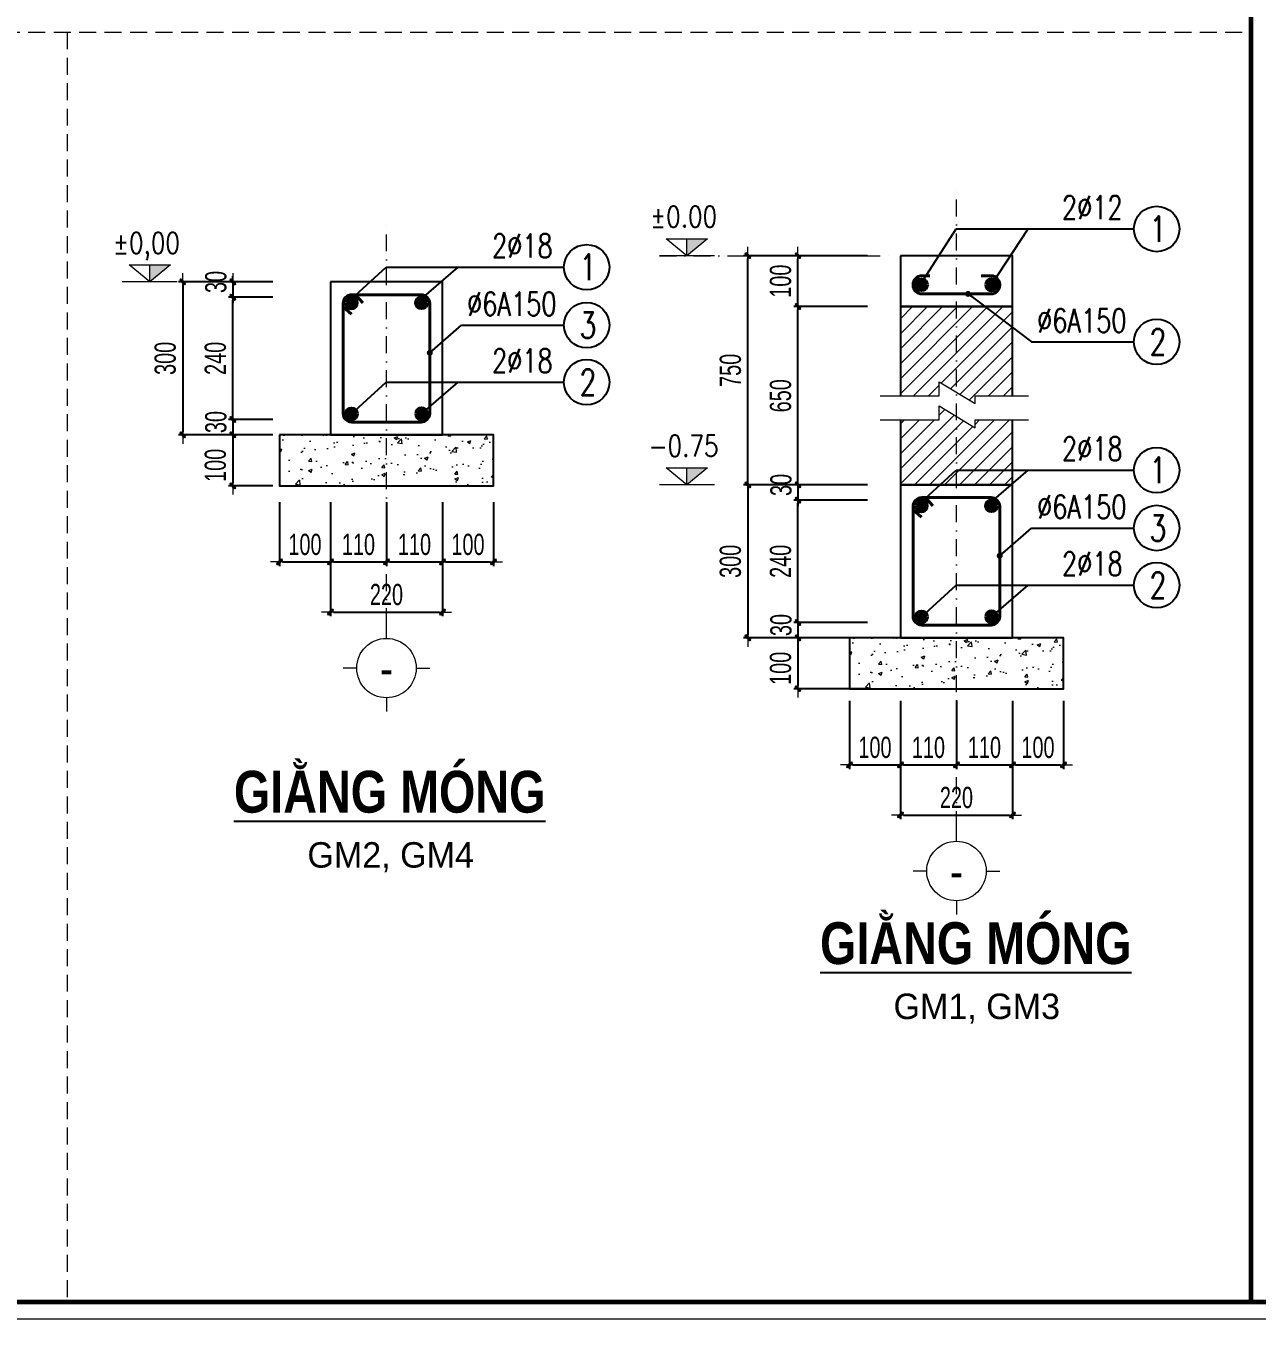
# Model space of a CAD drawing. Header units: millimetres. Extents: x -295047 to 29144, y -724756 to -246879.
# Drawn here: x -132418 to -125167, y -359455 to -351839 of the extents above; entities that cross this region are included whole.
import ezdxf
from ezdxf.enums import TextEntityAlignment as Align

# ---------------------------------------------------------------- set-up
doc = ezdxf.new("R2010")
doc.units = ezdxf.units.MM
doc.header["$MEASUREMENT"] = 0
doc.header["$PDMODE"] = 32
doc.linetypes.add('DASHDOT', pattern=[1, 0.5, -0.25, 0, -0.25])
doc.linetypes.add('HIDDEN', pattern=[0.375, 0.25, -0.125])
doc.layers.get('Defpoints').update_dxf_attribs({"color": 1})
for name, color, linetype, lineweight in [('Khungten_LCDI', 7, 'Continuous', 5), ('LC Dim', 8, 'Continuous', 18), ('LC Hatch', 252, 'Continuous', 9), ('LC ISO', 153, 'Continuous', 13), ('LC MANH DUT', 35, 'HIDDEN', 5), ('LC Net dam2', 6, 'Continuous', 40), ('LC Net dam3', 1, 'Continuous', 60), ('LC Net manh', 219, 'Continuous', 5), ('LC Net thay', 7, 'Continuous', 25), ('LC Net truc', 79, 'DASHDOT', 13), ('LC Text1', 3, 'Continuous', 20), ('LC Text2', 7, 'Continuous', 25)]:
    doc.layers.add(name, color=color, linetype=linetype, lineweight=lineweight)
doc.styles.add('HOATBIF', font='hoatbif.shx', dxfattribs={"width": 0.7})
doc.styles.add('Khungten', font='VHAVAN_1.TTF', dxfattribs={"width": 0.9, "height": 5000})
doc.styles.add('LC 1', font='VHAVANB_1.TTF')
doc.styles.add('LC 3', font='vnsimli.shx', dxfattribs={"width": 0.75})
doc.styles.add('LC3', font='VHARIALB_1.TTF', dxfattribs={"width": 0.8})
doc.styles.add('T1', font='Vnsimli.shx', dxfattribs={"width": 0.8})
doc.styles.add('Title', font='VHBLACK_1.TTF', dxfattribs={"width": 0.8})
doc.dimstyles.new('1-100(1-50)', dxfattribs={"dimscale": 50, "dimtxt": 2.5, "dimasz": 0.35, "dimexe": 0.5, "dimexo": 0, "dimgap": 0.8, "dimtad": 1, "dimdec": 0, "dimzin": 0, "dimdsep": 46, "dimtxsty": 'HOATBIF', "dimblk1": 'DOT', "dimblk2": 'DOT', "dimsah": 1, "dimcen": -1, "dimdle": 1, "dimclrd": 256, "dimclre": 256, "dimclrt": 4, "dimadec": 3, "dimazin": 2, "dimtfac": 0.333333, "dimtdec": 0, "dimtix": 1, "dimtmove": 2, "dimatfit": 3, "dimldrblk": 'DOT', "dimfxl": 1, "dimtvp": 0.833333, "dimtolj": 1, "dimtzin": 0, "dimarcsym": 0})

# ---------------------------------------------------------------- blocks, each defined once
blk = doc.blocks.new('lcdi KC')
at = {"layer": 'Defpoints', "lineweight": 0}
blk.add_lwpolyline([(-1200, -14850), (-1200, 14850), (40800, 14850), (40800, -14850)], close=True, dxfattribs=at)
at = {"layer": 'Khungten_LCDI', "color": 5, "lineweight": 60}
blk.add_line((36600, 14650), (36600, -14650), dxfattribs=at)
blk.add_lwpolyline([(0, -14650), (0, 14650), (40600, 14650), (40600, -14650)], close=True, dxfattribs=at)
at = {"color": 7, "style": 'Khungten', "width": 0.8}
for tag, p in [('REVISION', (39499, -10746)), ('NGAYHT', (39546, -11609))]:
    blk.add_attdef(tag, text='', height=200, dxfattribs=at).set_placement(p, align=Align.CENTER)
at = {"layer": 'LC Text1', "style": 'Title', "width": 1.485915}
for tag, p, p2 in [('TENBANVE1', (36913, -8886), (40339, -8886)), ('TENBANVE2', (36913, -9562), (40339, -9562))]:
    blk.add_attdef(tag, text='', height=250, dxfattribs=at).set_placement(p, p2, align=Align.FIT)
at = {"layer": 'LC Text1', "style": 'Title', "width": 0.7}
blk.add_attdef('SOBANVE', text='', height=250, dxfattribs=at).set_placement((39562, -13896), align=Align.CENTER)
blk = doc.blocks.new('theptron1')
at = {"layer": 'LC Net dam3'}
for p, q in [((-0.5, 0), (0.5, 0)), ((-0.35, 0.35), (0.35, -0.35)), ((0.35, 0.35), (-0.35, -0.35)), ((0, 0.5), (0, -0.5))]:
    blk.add_line(p, q, dxfattribs=at)
blk.add_circle((0, 0), 0.5, dxfattribs=at)
blk = doc.blocks.new('DOT')
at = {"layer": 'LC Dim'}
blk.add_line((-3, 0), (3, 0), dxfattribs=at)
at = {"layer": 'LC Dim', "color": 4}
blk.add_line((-1, -1), (1, 1), dxfattribs=at)
blk.add_lwpolyline([(0.5, 1), (-1, -0.5), (-0.5, -1), (1, 0.5)], close=True, dxfattribs=at)
blk = doc.blocks.new('*D227')
at = {"layer": 'Defpoints', "color": 0, "ltscale": 2, "transparency": 16777216}
for p in [(-130624.5, -354643.5), (-130294.5, -354643.5), (-130294.5, -354996)]:
    blk.add_point(p, dxfattribs=at)
at = {"layer": 'LC Dim', "lineweight": -2, "ltscale": 2, "transparency": 16777216}
for p, q in [((-130624.5, -354643.5), (-130624.5, -355021)), ((-130294.5, -354643.5), (-130294.5, -355021)), ((-130607, -354996), (-130312, -354996))]:
    blk.add_line(p, q, dxfattribs=at)
at = {"layer": 'LC Dim', "lineweight": -2, "ltscale": 2, "transparency": 16777216, "xscale": 17.5, "yscale": 17.5, "zscale": 17.5, "rotation": 180}
blk.add_blockref('DOT', (-130624.5, -354996), dxfattribs=at)
at = {"layer": 'LC Dim', "lineweight": -2, "ltscale": 2, "transparency": 16777216, "xscale": 17.5, "yscale": 17.5, "zscale": 17.5}
blk.add_blockref('DOT', (-130294.5, -354996), dxfattribs=at)
at = {"layer": 'LC Dim', "color": 4, "ltscale": 2, "transparency": 16777216, "insert": (-130459.5, -354893.5), "char_height": 125, "attachment_point": 5, "style": 'HOATBIF'}
blk.add_mtext('\\A1;110', dxfattribs=at)
blk = doc.blocks.new('*D228')
at = {"layer": 'Defpoints', "color": 0, "ltscale": 2, "transparency": 16777216}
for p in [(-130294.5, -354643.5), (-129964.5, -354643.5), (-129964.5, -354996)]:
    blk.add_point(p, dxfattribs=at)
at = {"layer": 'LC Dim', "lineweight": -2, "ltscale": 2, "transparency": 16777216}
for p, q in [((-130294.5, -354643.5), (-130294.5, -355021)), ((-129964.5, -354643.5), (-129964.5, -355021)), ((-130277, -354996), (-129982, -354996))]:
    blk.add_line(p, q, dxfattribs=at)
at = {"layer": 'LC Dim', "lineweight": -2, "ltscale": 2, "transparency": 16777216, "xscale": 17.5, "yscale": 17.5, "zscale": 17.5, "rotation": 180}
blk.add_blockref('DOT', (-130294.5, -354996), dxfattribs=at)
at = {"layer": 'LC Dim', "lineweight": -2, "ltscale": 2, "transparency": 16777216, "xscale": 17.5, "yscale": 17.5, "zscale": 17.5}
blk.add_blockref('DOT', (-129964.5, -354996), dxfattribs=at)
at = {"layer": 'LC Dim', "color": 4, "ltscale": 2, "transparency": 16777216, "insert": (-130129.5, -354893.5), "char_height": 125, "attachment_point": 5, "style": 'HOATBIF'}
blk.add_mtext('\\A1;110', dxfattribs=at)
blk = doc.blocks.new('*D229')
at = {"layer": 'Defpoints', "color": 0, "ltscale": 2, "transparency": 16777216}
for p in [(-130624.5, -354643.5), (-129964.5, -354643.5), (-129964.5, -355291.2)]:
    blk.add_point(p, dxfattribs=at)
at = {"layer": 'LC Dim', "lineweight": -2, "ltscale": 2, "transparency": 16777216}
for p, q in [((-130624.5, -354643.5), (-130624.5, -355316.2)), ((-129964.5, -354643.5), (-129964.5, -355316.2)), ((-130607, -355291.2), (-129982, -355291.2))]:
    blk.add_line(p, q, dxfattribs=at)
at = {"layer": 'LC Dim', "lineweight": -2, "ltscale": 2, "transparency": 16777216, "xscale": 17.5, "yscale": 17.5, "zscale": 17.5, "rotation": 180}
blk.add_blockref('DOT', (-130624.5, -355291.2), dxfattribs=at)
at = {"layer": 'LC Dim', "lineweight": -2, "ltscale": 2, "transparency": 16777216, "xscale": 17.5, "yscale": 17.5, "zscale": 17.5}
blk.add_blockref('DOT', (-129964.5, -355291.2), dxfattribs=at)
at = {"layer": 'LC Dim', "color": 4, "ltscale": 2, "transparency": 16777216, "insert": (-130294.5, -355188.7), "char_height": 125, "attachment_point": 5, "style": 'HOATBIF'}
blk.add_mtext('\\A1;220', dxfattribs=at)
blk = doc.blocks.new('*D230')
at = {"layer": 'Defpoints', "color": 0, "ltscale": 2, "transparency": 16777216}
for p in [(-130964.5, -353347.2), (-131199.5, -353437.2), (-130964.5, -353437.2)]:
    blk.add_point(p, dxfattribs=at)
at = {"layer": 'LC Dim', "lineweight": -2, "ltscale": 2, "transparency": 16777216}
for p, q in [((-131199.5, -353329.7), (-131199.5, -353312.2)), ((-130964.5, -353347.2), (-131224.5, -353347.2)), ((-131199.5, -353347.2), (-131199.5, -353437.2)), ((-130964.5, -353437.2), (-131224.5, -353437.2)), ((-131199.5, -353454.7), (-131199.5, -353472.2))]:
    blk.add_line(p, q, dxfattribs=at)
at = {"layer": 'LC Dim', "lineweight": -2, "ltscale": 2, "transparency": 16777216, "xscale": 17.5, "yscale": 17.5, "zscale": 17.5}
for p, rotation in [((-131199.5, -353347.2), 270), ((-131199.5, -353437.2), 90)]:
    blk.add_blockref('DOT', p, dxfattribs=dict(at, rotation=rotation))
at = {"layer": 'LC Dim', "color": 4, "ltscale": 2, "transparency": 16777216, "insert": (-131299, -353347.2), "char_height": 125, "attachment_point": 5, "rotation": 90, "style": 'HOATBIF'}
blk.add_mtext('\\A1;30', dxfattribs=at)
blk = doc.blocks.new('*D231')
at = {"layer": 'Defpoints', "color": 0, "ltscale": 2, "transparency": 16777216}
for p in [(-130964.5, -354247.2), (-131199.5, -354547.2), (-130964.5, -354547.2)]:
    blk.add_point(p, dxfattribs=at)
at = {"layer": 'LC Dim', "lineweight": -2, "ltscale": 2, "transparency": 16777216}
for p, q in [((-130964.5, -354247.2), (-131224.5, -354247.2)), ((-131199.5, -354264.7), (-131199.5, -354529.7)), ((-130964.5, -354547.2), (-131224.5, -354547.2))]:
    blk.add_line(p, q, dxfattribs=at)
at = {"layer": 'LC Dim', "lineweight": -2, "ltscale": 2, "transparency": 16777216, "xscale": 17.5, "yscale": 17.5, "zscale": 17.5}
for p, rotation in [((-131199.5, -354247.2), 90), ((-131199.5, -354547.2), 270)]:
    blk.add_blockref('DOT', p, dxfattribs=dict(at, rotation=rotation))
at = {"layer": 'LC Dim', "color": 4, "ltscale": 2, "transparency": 16777216, "insert": (-131302, -354427.2), "char_height": 125, "attachment_point": 5, "rotation": 90, "style": 'HOATBIF'}
blk.add_mtext('\\A1;100', dxfattribs=at)
blk = doc.blocks.new('*D232')
at = {"layer": 'Defpoints', "color": 0, "ltscale": 2, "transparency": 16777216}
for p in [(-130964.5, -353347.2), (-131494.7, -354247.2), (-130964.5, -354247.2)]:
    blk.add_point(p, dxfattribs=at)
at = {"layer": 'LC Dim', "lineweight": -2, "ltscale": 2, "transparency": 16777216}
for p, q in [((-130964.5, -353347.2), (-131519.7, -353347.2)), ((-131494.7, -353364.7), (-131494.7, -354229.7)), ((-130964.5, -354247.2), (-131519.7, -354247.2))]:
    blk.add_line(p, q, dxfattribs=at)
at = {"layer": 'LC Dim', "lineweight": -2, "ltscale": 2, "transparency": 16777216, "xscale": 17.5, "yscale": 17.5, "zscale": 17.5}
for p, rotation in [((-131494.7, -353347.2), 90), ((-131494.7, -354247.2), 270)]:
    blk.add_blockref('DOT', p, dxfattribs=dict(at, rotation=rotation))
at = {"layer": 'LC Dim', "color": 4, "ltscale": 2, "transparency": 16777216, "insert": (-131597.2, -353797.2), "char_height": 125, "attachment_point": 5, "rotation": 90, "style": 'HOATBIF'}
blk.add_mtext('\\A1;300', dxfattribs=at)
blk = doc.blocks.new('TIEUDE1')
at = {"layer": 'LC Text2', "color": 7, "style": 'LC 1'}
blk.add_attdef('TIªU§Ò', text='', height=5, dxfattribs=at).set_placement((0, 0), align=Align.BOTTOM_CENTER)
blk.add_attdef('TL', text='', height=3, dxfattribs=at).set_placement((0, -2), align=Align.TOP_CENTER)
blk = doc.blocks.new('*D233')
at = {"layer": 'Defpoints', "color": 0, "ltscale": 2, "transparency": 16777216}
for p in [(-131199.5, -353437.2), (-130964.5, -353437.2), (-130964.5, -354157.2)]:
    blk.add_point(p, dxfattribs=at)
at = {"layer": 'LC Dim', "lineweight": -2, "ltscale": 2, "transparency": 16777216}
for p, q in [((-130964.5, -353437.2), (-131224.5, -353437.2)), ((-131199.5, -354139.7), (-131199.5, -353454.7)), ((-130964.5, -354157.2), (-131224.5, -354157.2))]:
    blk.add_line(p, q, dxfattribs=at)
at = {"layer": 'LC Dim', "lineweight": -2, "ltscale": 2, "transparency": 16777216, "xscale": 17.5, "yscale": 17.5, "zscale": 17.5}
for p, rotation in [((-131199.5, -353437.2), 90), ((-131199.5, -354157.2), 270)]:
    blk.add_blockref('DOT', p, dxfattribs=dict(at, rotation=rotation))
at = {"layer": 'LC Dim', "color": 4, "ltscale": 2, "transparency": 16777216, "insert": (-131302, -353797.2), "char_height": 125, "attachment_point": 5, "rotation": 90, "style": 'HOATBIF'}
blk.add_mtext('\\A1;240', dxfattribs=at)
blk = doc.blocks.new('TTRUC')
at = {"layer": 'LC ISO'}
for p, q in [((0, 6.95), (0, 10.13)), ((-6.95, 0), (-10.13, 0)), ((6.95, 0), (10.13, 0)), ((0, -6.95), (0, -10.13))]:
    blk.add_line(p, q, dxfattribs=at)
at = {"layer": 'LC Net manh'}
blk.add_circle((0, 0), 6.95, dxfattribs=at)
blk = doc.blocks.new('*D234')
at = {"layer": 'Defpoints', "color": 0, "ltscale": 2, "transparency": 16777216}
for p in [(-129964.5, -354643.5), (-129664.5, -354643.5), (-129664.5, -354996)]:
    blk.add_point(p, dxfattribs=at)
at = {"layer": 'LC Dim', "lineweight": -2, "ltscale": 2, "transparency": 16777216}
for p, q in [((-129964.5, -354643.5), (-129964.5, -355021)), ((-129664.5, -354643.5), (-129664.5, -355021)), ((-129947, -354996), (-129682, -354996))]:
    blk.add_line(p, q, dxfattribs=at)
at = {"layer": 'LC Dim', "lineweight": -2, "ltscale": 2, "transparency": 16777216, "xscale": 17.5, "yscale": 17.5, "zscale": 17.5, "rotation": 180}
blk.add_blockref('DOT', (-129964.5, -354996), dxfattribs=at)
at = {"layer": 'LC Dim', "lineweight": -2, "ltscale": 2, "transparency": 16777216, "xscale": 17.5, "yscale": 17.5, "zscale": 17.5}
blk.add_blockref('DOT', (-129664.5, -354996), dxfattribs=at)
at = {"layer": 'LC Dim', "color": 4, "ltscale": 2, "transparency": 16777216, "insert": (-129814.5, -354893.5), "char_height": 125, "attachment_point": 5, "style": 'HOATBIF'}
blk.add_mtext('\\A1;100', dxfattribs=at)
blk = doc.blocks.new('*D235')
at = {"layer": 'Defpoints', "color": 0, "ltscale": 2, "transparency": 16777216}
for p in [(-130924.5, -354643.5), (-130624.5, -354643.5), (-130624.5, -354996)]:
    blk.add_point(p, dxfattribs=at)
at = {"layer": 'LC Dim', "lineweight": -2, "ltscale": 2, "transparency": 16777216}
for p, q in [((-130924.5, -354643.5), (-130924.5, -355021)), ((-130624.5, -354643.5), (-130624.5, -355021)), ((-130907, -354996), (-130642, -354996))]:
    blk.add_line(p, q, dxfattribs=at)
at = {"layer": 'LC Dim', "lineweight": -2, "ltscale": 2, "transparency": 16777216, "xscale": 17.5, "yscale": 17.5, "zscale": 17.5, "rotation": 180}
blk.add_blockref('DOT', (-130924.5, -354996), dxfattribs=at)
at = {"layer": 'LC Dim', "lineweight": -2, "ltscale": 2, "transparency": 16777216, "xscale": 17.5, "yscale": 17.5, "zscale": 17.5}
blk.add_blockref('DOT', (-130624.5, -354996), dxfattribs=at)
at = {"layer": 'LC Dim', "color": 4, "ltscale": 2, "transparency": 16777216, "insert": (-130774.5, -354893.5), "char_height": 125, "attachment_point": 5, "style": 'HOATBIF'}
blk.add_mtext('\\A1;100', dxfattribs=at)
blk = doc.blocks.new('Caodo1')
at = {"layer": 'LC Text1'}
blk.add_hatch(color=256, dxfattribs=at).paths.add_polyline_path([(0, 200), (0, 0), (243, 200)])
for p, q in [((0, 0), (0, 200)), ((324, 0), (-324, 0))]:
    blk.add_line(p, q, dxfattribs=at)
blk.add_lwpolyline([(-243, 200), (243, 200), (0, 0), (0, 0)], close=True, dxfattribs=at)
at = {"layer": 'LC Text1', "style": 'T1', "width": 0.8}
blk.add_attdef('%%P0,00', text='', height=250, dxfattribs=at).set_placement((-39, 460), align=Align.MIDDLE_CENTER)
blk = doc.blocks.new('*D33')
at = {"layer": 'Defpoints', "color": 0, "ltscale": 2, "transparency": 16777216}
for p in [(-127267.6, -355814.6), (-126937.6, -355814.6), (-126937.6, -356191.3)]:
    blk.add_point(p, dxfattribs=at)
at = {"layer": 'LC Dim', "lineweight": -2, "ltscale": 2, "transparency": 16777216}
for p, q in [((-127267.6, -355814.6), (-127267.6, -356216.3)), ((-126937.6, -355814.6), (-126937.6, -356216.3)), ((-127250.1, -356191.3), (-126955.1, -356191.3))]:
    blk.add_line(p, q, dxfattribs=at)
at = {"layer": 'LC Dim', "lineweight": -2, "ltscale": 2, "transparency": 16777216, "xscale": 17.5, "yscale": 17.5, "zscale": 17.5, "rotation": 180}
blk.add_blockref('DOT', (-127267.6, -356191.3), dxfattribs=at)
at = {"layer": 'LC Dim', "lineweight": -2, "ltscale": 2, "transparency": 16777216, "xscale": 17.5, "yscale": 17.5, "zscale": 17.5}
blk.add_blockref('DOT', (-126937.6, -356191.3), dxfattribs=at)
at = {"layer": 'LC Dim', "color": 4, "ltscale": 2, "transparency": 16777216, "insert": (-127102.6, -356088.8), "char_height": 125, "attachment_point": 5, "style": 'HOATBIF'}
blk.add_mtext('\\A1;110', dxfattribs=at)
blk = doc.blocks.new('*D34')
at = {"layer": 'Defpoints', "color": 0, "ltscale": 2, "transparency": 16777216}
for p in [(-126937.6, -355814.6), (-126607.6, -355814.6), (-126607.6, -356191.3)]:
    blk.add_point(p, dxfattribs=at)
at = {"layer": 'LC Dim', "lineweight": -2, "ltscale": 2, "transparency": 16777216}
for p, q in [((-126937.6, -355814.6), (-126937.6, -356216.3)), ((-126607.6, -355814.6), (-126607.6, -356216.3)), ((-126920.1, -356191.3), (-126625.1, -356191.3))]:
    blk.add_line(p, q, dxfattribs=at)
at = {"layer": 'LC Dim', "lineweight": -2, "ltscale": 2, "transparency": 16777216, "xscale": 17.5, "yscale": 17.5, "zscale": 17.5, "rotation": 180}
blk.add_blockref('DOT', (-126937.6, -356191.3), dxfattribs=at)
at = {"layer": 'LC Dim', "lineweight": -2, "ltscale": 2, "transparency": 16777216, "xscale": 17.5, "yscale": 17.5, "zscale": 17.5}
blk.add_blockref('DOT', (-126607.6, -356191.3), dxfattribs=at)
at = {"layer": 'LC Dim', "color": 4, "ltscale": 2, "transparency": 16777216, "insert": (-126772.6, -356088.8), "char_height": 125, "attachment_point": 5, "style": 'HOATBIF'}
blk.add_mtext('\\A1;110', dxfattribs=at)
blk = doc.blocks.new('*D35')
at = {"layer": 'Defpoints', "color": 0, "ltscale": 2, "transparency": 16777216}
for p in [(-127267.6, -355814.6), (-126607.6, -355814.6), (-126607.6, -356486.5)]:
    blk.add_point(p, dxfattribs=at)
at = {"layer": 'LC Dim', "lineweight": -2, "ltscale": 2, "transparency": 16777216}
for p, q in [((-127267.6, -355814.6), (-127267.6, -356511.5)), ((-126607.6, -355814.6), (-126607.6, -356511.5)), ((-127250.1, -356486.5), (-126625.1, -356486.5))]:
    blk.add_line(p, q, dxfattribs=at)
at = {"layer": 'LC Dim', "lineweight": -2, "ltscale": 2, "transparency": 16777216, "xscale": 17.5, "yscale": 17.5, "zscale": 17.5, "rotation": 180}
blk.add_blockref('DOT', (-127267.6, -356486.5), dxfattribs=at)
at = {"layer": 'LC Dim', "lineweight": -2, "ltscale": 2, "transparency": 16777216, "xscale": 17.5, "yscale": 17.5, "zscale": 17.5}
blk.add_blockref('DOT', (-126607.6, -356486.5), dxfattribs=at)
at = {"layer": 'LC Dim', "color": 4, "ltscale": 2, "transparency": 16777216, "insert": (-126937.6, -356384), "char_height": 125, "attachment_point": 5, "style": 'HOATBIF'}
blk.add_mtext('\\A1;220', dxfattribs=at)
blk = doc.blocks.new('*D36')
at = {"layer": 'Defpoints', "color": 0, "ltscale": 2, "transparency": 16777216}
for p in [(-127461.6, -354542.5), (-127870.9, -354632.5), (-127461.6, -354632.5)]:
    blk.add_point(p, dxfattribs=at)
at = {"layer": 'LC Dim', "lineweight": -2, "ltscale": 2, "transparency": 16777216}
for p, q in [((-127870.9, -354525), (-127870.9, -354507.5)), ((-127461.6, -354542.5), (-127895.9, -354542.5)), ((-127870.9, -354542.5), (-127870.9, -354632.5)), ((-127461.6, -354632.5), (-127895.9, -354632.5)), ((-127870.9, -354650), (-127870.9, -354667.5))]:
    blk.add_line(p, q, dxfattribs=at)
at = {"layer": 'LC Dim', "lineweight": -2, "ltscale": 2, "transparency": 16777216, "xscale": 17.5, "yscale": 17.5, "zscale": 17.5}
for p, rotation in [((-127870.9, -354542.5), 270), ((-127870.9, -354632.5), 90)]:
    blk.add_blockref('DOT', p, dxfattribs=dict(at, rotation=rotation))
at = {"layer": 'LC Dim', "color": 4, "ltscale": 2, "transparency": 16777216, "insert": (-127970.5, -354542.5), "char_height": 125, "attachment_point": 5, "rotation": 90, "style": 'HOATBIF'}
blk.add_mtext('\\A1;30', dxfattribs=at)
blk = doc.blocks.new('*D37')
at = {"layer": 'Defpoints', "color": 0, "ltscale": 2, "transparency": 16777216}
for p in [(-127461.6, -355442.5), (-127870.9, -355742.5), (-127461.6, -355742.5)]:
    blk.add_point(p, dxfattribs=at)
at = {"layer": 'LC Dim', "lineweight": -2, "ltscale": 2, "transparency": 16777216}
for p, q in [((-127461.6, -355442.5), (-127895.9, -355442.5)), ((-127870.9, -355460), (-127870.9, -355725)), ((-127461.6, -355742.5), (-127895.9, -355742.5))]:
    blk.add_line(p, q, dxfattribs=at)
at = {"layer": 'LC Dim', "lineweight": -2, "ltscale": 2, "transparency": 16777216, "xscale": 17.5, "yscale": 17.5, "zscale": 17.5}
for p, rotation in [((-127870.9, -355442.5), 90), ((-127870.9, -355742.5), 270)]:
    blk.add_blockref('DOT', p, dxfattribs=dict(at, rotation=rotation))
at = {"layer": 'LC Dim', "color": 4, "ltscale": 2, "transparency": 16777216, "insert": (-127973.4, -355622.5), "char_height": 125, "attachment_point": 5, "rotation": 90, "style": 'HOATBIF'}
blk.add_mtext('\\A1;100', dxfattribs=at)
blk = doc.blocks.new('*D38')
at = {"layer": 'Defpoints', "color": 0, "ltscale": 2, "transparency": 16777216}
for p in [(-127461.6, -354542.5), (-128166.1, -355442.5), (-127461.6, -355442.5)]:
    blk.add_point(p, dxfattribs=at)
at = {"layer": 'LC Dim', "lineweight": -2, "ltscale": 2, "transparency": 16777216}
for p, q in [((-127461.6, -354542.5), (-128191.1, -354542.5)), ((-128166.1, -354560), (-128166.1, -355425)), ((-127461.6, -355442.5), (-128191.1, -355442.5))]:
    blk.add_line(p, q, dxfattribs=at)
at = {"layer": 'LC Dim', "lineweight": -2, "ltscale": 2, "transparency": 16777216, "xscale": 17.5, "yscale": 17.5, "zscale": 17.5}
for p, rotation in [((-128166.1, -354542.5), 90), ((-128166.1, -355442.5), 270)]:
    blk.add_blockref('DOT', p, dxfattribs=dict(at, rotation=rotation))
at = {"layer": 'LC Dim', "color": 4, "ltscale": 2, "transparency": 16777216, "insert": (-128268.6, -354992.5), "char_height": 125, "attachment_point": 5, "rotation": 90, "style": 'HOATBIF'}
blk.add_mtext('\\A1;300', dxfattribs=at)
blk = doc.blocks.new('*D39')
at = {"layer": 'Defpoints', "color": 0, "ltscale": 2, "transparency": 16777216}
for p in [(-127870.9, -354632.5), (-127461.6, -354632.5), (-127461.6, -355352.5)]:
    blk.add_point(p, dxfattribs=at)
at = {"layer": 'LC Dim', "lineweight": -2, "ltscale": 2, "transparency": 16777216}
for p, q in [((-127461.6, -354632.5), (-127895.9, -354632.5)), ((-127870.9, -355335), (-127870.9, -354650)), ((-127461.6, -355352.5), (-127895.9, -355352.5))]:
    blk.add_line(p, q, dxfattribs=at)
at = {"layer": 'LC Dim', "lineweight": -2, "ltscale": 2, "transparency": 16777216, "xscale": 17.5, "yscale": 17.5, "zscale": 17.5}
for p, rotation in [((-127870.9, -354632.5), 90), ((-127870.9, -355352.5), 270)]:
    blk.add_blockref('DOT', p, dxfattribs=dict(at, rotation=rotation))
at = {"layer": 'LC Dim', "color": 4, "ltscale": 2, "transparency": 16777216, "insert": (-127973.4, -354992.5), "char_height": 125, "attachment_point": 5, "rotation": 90, "style": 'HOATBIF'}
blk.add_mtext('\\A1;240', dxfattribs=at)
blk = doc.blocks.new('*D40')
at = {"layer": 'Defpoints', "color": 0, "ltscale": 2, "transparency": 16777216}
for p in [(-126607.6, -355814.6), (-126307.6, -355814.6), (-126307.6, -356191.3)]:
    blk.add_point(p, dxfattribs=at)
at = {"layer": 'LC Dim', "lineweight": -2, "ltscale": 2, "transparency": 16777216}
for p, q in [((-126607.6, -355814.6), (-126607.6, -356216.3)), ((-126307.6, -355814.6), (-126307.6, -356216.3)), ((-126590.1, -356191.3), (-126325.1, -356191.3))]:
    blk.add_line(p, q, dxfattribs=at)
at = {"layer": 'LC Dim', "lineweight": -2, "ltscale": 2, "transparency": 16777216, "xscale": 17.5, "yscale": 17.5, "zscale": 17.5, "rotation": 180}
blk.add_blockref('DOT', (-126607.6, -356191.3), dxfattribs=at)
at = {"layer": 'LC Dim', "lineweight": -2, "ltscale": 2, "transparency": 16777216, "xscale": 17.5, "yscale": 17.5, "zscale": 17.5}
blk.add_blockref('DOT', (-126307.6, -356191.3), dxfattribs=at)
at = {"layer": 'LC Dim', "color": 4, "ltscale": 2, "transparency": 16777216, "insert": (-126457.6, -356088.8), "char_height": 125, "attachment_point": 5, "style": 'HOATBIF'}
blk.add_mtext('\\A1;100', dxfattribs=at)
blk = doc.blocks.new('*D41')
at = {"layer": 'Defpoints', "color": 0, "ltscale": 2, "transparency": 16777216}
for p in [(-127567.6, -355814.6), (-127267.6, -355814.6), (-127267.6, -356191.3)]:
    blk.add_point(p, dxfattribs=at)
at = {"layer": 'LC Dim', "lineweight": -2, "ltscale": 2, "transparency": 16777216}
for p, q in [((-127567.6, -355814.6), (-127567.6, -356216.3)), ((-127267.6, -355814.6), (-127267.6, -356216.3)), ((-127550.1, -356191.3), (-127285.1, -356191.3))]:
    blk.add_line(p, q, dxfattribs=at)
at = {"layer": 'LC Dim', "lineweight": -2, "ltscale": 2, "transparency": 16777216, "xscale": 17.5, "yscale": 17.5, "zscale": 17.5, "rotation": 180}
blk.add_blockref('DOT', (-127567.6, -356191.3), dxfattribs=at)
at = {"layer": 'LC Dim', "lineweight": -2, "ltscale": 2, "transparency": 16777216, "xscale": 17.5, "yscale": 17.5, "zscale": 17.5}
blk.add_blockref('DOT', (-127267.6, -356191.3), dxfattribs=at)
at = {"layer": 'LC Dim', "color": 4, "ltscale": 2, "transparency": 16777216, "insert": (-127417.6, -356088.8), "char_height": 125, "attachment_point": 5, "style": 'HOATBIF'}
blk.add_mtext('\\A1;100', dxfattribs=at)
blk = doc.blocks.new('*D42')
at = {"layer": 'Defpoints', "color": 0, "ltscale": 2, "transparency": 16777216}
for p in [(-127870.9, -353492.5), (-127461.6, -353492.5), (-127461.6, -354542.5)]:
    blk.add_point(p, dxfattribs=at)
at = {"layer": 'LC Dim', "lineweight": -2, "ltscale": 2, "transparency": 16777216}
for p, q in [((-127461.6, -353492.5), (-127895.9, -353492.5)), ((-127870.9, -354525), (-127870.9, -353510)), ((-127461.6, -354542.5), (-127895.9, -354542.5))]:
    blk.add_line(p, q, dxfattribs=at)
at = {"layer": 'LC Dim', "lineweight": -2, "ltscale": 2, "transparency": 16777216, "xscale": 17.5, "yscale": 17.5, "zscale": 17.5}
for p, rotation in [((-127870.9, -353492.5), 90), ((-127870.9, -354542.5), 270)]:
    blk.add_blockref('DOT', p, dxfattribs=dict(at, rotation=rotation))
at = {"layer": 'LC Dim', "color": 4, "ltscale": 2, "transparency": 16777216, "insert": (-127973.4, -354017.5), "char_height": 125, "attachment_point": 5, "rotation": 90, "style": 'HOATBIF'}
blk.add_mtext('\\A1;650', dxfattribs=at)
blk = doc.blocks.new('*D43')
at = {"layer": 'Defpoints', "color": 0, "ltscale": 2, "transparency": 16777216}
for p in [(-127870.9, -353192.5), (-127461.6, -353192.5), (-127461.6, -353492.5)]:
    blk.add_point(p, dxfattribs=at)
at = {"layer": 'LC Dim', "lineweight": -2, "ltscale": 2, "transparency": 16777216}
for p, q in [((-127461.6, -353192.5), (-127895.9, -353192.5)), ((-127870.9, -353475), (-127870.9, -353210)), ((-127461.6, -353492.5), (-127895.9, -353492.5))]:
    blk.add_line(p, q, dxfattribs=at)
at = {"layer": 'LC Dim', "lineweight": -2, "ltscale": 2, "transparency": 16777216, "xscale": 17.5, "yscale": 17.5, "zscale": 17.5}
for p, rotation in [((-127870.9, -353192.5), 90), ((-127870.9, -353492.5), 270)]:
    blk.add_blockref('DOT', p, dxfattribs=dict(at, rotation=rotation))
at = {"layer": 'LC Dim', "color": 4, "ltscale": 2, "transparency": 16777216, "insert": (-127973.4, -353342.5), "char_height": 125, "attachment_point": 5, "rotation": 90, "style": 'HOATBIF'}
blk.add_mtext('\\A1;100', dxfattribs=at)
blk = doc.blocks.new('*D44')
at = {"layer": 'Defpoints', "color": 0, "ltscale": 2, "transparency": 16777216}
for p in [(-128166.1, -353192.5), (-127461.6, -353192.5), (-127461.6, -354542.5)]:
    blk.add_point(p, dxfattribs=at)
at = {"layer": 'LC Dim', "lineweight": -2, "ltscale": 2, "transparency": 16777216}
for p, q in [((-127461.6, -353192.5), (-128191.1, -353192.5)), ((-128166.1, -354525), (-128166.1, -353210)), ((-127461.6, -354542.5), (-128191.1, -354542.5))]:
    blk.add_line(p, q, dxfattribs=at)
at = {"layer": 'LC Dim', "lineweight": -2, "ltscale": 2, "transparency": 16777216, "xscale": 17.5, "yscale": 17.5, "zscale": 17.5}
for p, rotation in [((-128166.1, -353192.5), 90), ((-128166.1, -354542.5), 270)]:
    blk.add_blockref('DOT', p, dxfattribs=dict(at, rotation=rotation))
at = {"layer": 'LC Dim', "color": 4, "ltscale": 2, "transparency": 16777216, "insert": (-128268.6, -353867.5), "char_height": 125, "attachment_point": 5, "rotation": 90, "style": 'HOATBIF'}
blk.add_mtext('\\A1;750', dxfattribs=at)
blk = doc.blocks.new('*D45')
at = {"layer": 'Defpoints', "color": 0, "ltscale": 2, "transparency": 16777216}
for p in [(-130964.5, -354157.2), (-131199.5, -354247.2), (-130964.5, -354247.2)]:
    blk.add_point(p, dxfattribs=at)
at = {"layer": 'LC Dim', "lineweight": -2, "ltscale": 2, "transparency": 16777216}
for p, q in [((-131199.5, -354139.7), (-131199.5, -354122.2)), ((-130964.5, -354157.2), (-131224.5, -354157.2)), ((-131199.5, -354157.2), (-131199.5, -354247.2)), ((-130964.5, -354247.2), (-131224.5, -354247.2)), ((-131199.5, -354264.7), (-131199.5, -354282.2))]:
    blk.add_line(p, q, dxfattribs=at)
at = {"layer": 'LC Dim', "lineweight": -2, "ltscale": 2, "transparency": 16777216, "xscale": 17.5, "yscale": 17.5, "zscale": 17.5}
for p, rotation in [((-131199.5, -354157.2), 270), ((-131199.5, -354247.2), 90)]:
    blk.add_blockref('DOT', p, dxfattribs=dict(at, rotation=rotation))
at = {"layer": 'LC Dim', "color": 4, "ltscale": 2, "transparency": 16777216, "insert": (-131299, -354172.2), "char_height": 125, "attachment_point": 5, "rotation": 90, "style": 'HOATBIF'}
blk.add_mtext('\\A1;30', dxfattribs=at)
blk = doc.blocks.new('*D53')
at = {"layer": 'Defpoints', "color": 0, "ltscale": 2, "transparency": 16777216}
for p in [(-127461.6, -355352.5), (-127870.9, -355442.5), (-127461.6, -355442.5)]:
    blk.add_point(p, dxfattribs=at)
at = {"layer": 'LC Dim', "lineweight": -2, "ltscale": 2, "transparency": 16777216}
for p, q in [((-127461.6, -355352.5), (-127895.9, -355352.5)), ((-127870.9, -355335), (-127870.9, -355317.5)), ((-127870.9, -355352.5), (-127870.9, -355442.5)), ((-127461.6, -355442.5), (-127895.9, -355442.5)), ((-127870.9, -355460), (-127870.9, -355477.5))]:
    blk.add_line(p, q, dxfattribs=at)
at = {"layer": 'LC Dim', "lineweight": -2, "ltscale": 2, "transparency": 16777216, "xscale": 17.5, "yscale": 17.5, "zscale": 17.5}
for p, rotation in [((-127870.9, -355352.5), 270), ((-127870.9, -355442.5), 90)]:
    blk.add_blockref('DOT', p, dxfattribs=dict(at, rotation=rotation))
at = {"layer": 'LC Dim', "color": 4, "ltscale": 2, "transparency": 16777216, "insert": (-127970.5, -355367.5), "char_height": 125, "attachment_point": 5, "rotation": 90, "style": 'HOATBIF'}
blk.add_mtext('\\A1;30', dxfattribs=at)

msp = doc.modelspace()

# ---------------------------------------------------------------- hatches: boundary and pattern name
at = {"layer": 'LC Hatch', "ltscale": 2}
h = msp.add_hatch(dxfattribs=at)
h.set_pattern_fill('ANSI31', color=256, scale=500)
h.set_pattern_definition([(45, (-603949.145, -707209.38), (-44.194174, 44.194174), [])])
h.paths.add_polyline_path([(-127039.1, -354160), (-127267.6, -354160), (-127267.6, -354542.5), (-126607.6, -354542.5), (-126607.6, -354160), (-126828.2, -354160), (-126828.2, -354206.3), (-127039.1, -354077.5)])
h.paths.add_polyline_path([(-127267.6, -354017.5), (-127039.1, -354017.5), (-127039.1, -353935), (-126828.2, -354063.8), (-126828.2, -354017.5), (-126607.6, -354017.5), (-126607.6, -353492.5), (-127267.6, -353492.5)])
h = msp.add_hatch(dxfattribs=at)
h.set_pattern_fill('AR-CONC', color=256, scale=30, style=0)
h.set_pattern_definition([(50, (-596715.02, -709047.11), (215.178055, -18.82564), [22.5, -247.5]), (355, (-596715.02, -709047.11), (-41.6254, 225.65764), [18, -198]), (100.4514, (-596697.1, -709048.68), (173.552815, 206.83186), [19.12206, -210.34263]), (46.1842, (-596715.02, -708987.11), (320.17231, -49.6557), [33.75, -371.25]), (96.6356, (-596688.34, -708991.25), (280.39881, 292.23536), [28.68309, -315.5139]), (351.1842, (-596715.02, -708987.1), (280.39858, 292.23558), [27, -297]), (21, (-596685.02, -709002.11), (179.072116, -120.785667), [22.5, -247.5]), (326, (-596685.02, -709002.11), (72.9946, 217.54501), [18, -198]), (71.4514, (-596670.1, -709012.18), (252.06679, 96.75915), [19.12206, -210.34263]), (37.5, (-596715.02, -709047.115), (3.647957, 99.868156), [0, -195.6, 0, -201, 0, -198.75]), (7.5, (-596715.02, -709047.11), (78.920861, 118.323514), [0, -114.6, 0, -191.1, 0, -75.75]), (327.5, (-596781.92, -709047.115), (160.146731, -6.766462), [0, -75, 0, -234, 0, -310.5]), (317.5, (-596811.92, -709047.11), (174.95585, 30.031495), [0, -97.5, 0, -155.4, 0, -220.5])])
h.paths.add_polyline_path([(-130924.5, -354247.2), (-130924.5, -354547.2), (-129664.5, -354547.2), (-129664.5, -354247.2)])
h = msp.add_hatch(dxfattribs=at)
h.set_pattern_fill('AR-CONC', color=256, scale=30, style=0)
h.set_pattern_definition([(50, (-593358.13, -710242.37), (215.178055, -18.82564), [22.5, -247.5]), (355, (-593358.13, -710242.37), (-41.6254, 225.65764), [18, -198]), (100.4514, (-593340.2, -710243.94), (173.552815, 206.83186), [19.12206, -210.34263]), (46.1842, (-593358.13, -710182.37), (320.17231, -49.6557), [33.75, -371.25]), (96.6356, (-593331.45, -710186.5), (280.39881, 292.23536), [28.68309, -315.5139]), (351.1842, (-593358.13, -710182.37), (280.39858, 292.23558), [27, -297]), (21, (-593328.13, -710197.37), (179.072116, -120.785667), [22.5, -247.5]), (326, (-593328.13, -710197.37), (72.9946, 217.54501), [18, -198]), (71.4514, (-593313.2, -710207.44), (252.06679, 96.75915), [19.12206, -210.34263]), (37.5, (-593358.13, -710242.37), (3.647957, 99.868156), [0, -195.6, 0, -201, 0, -198.75]), (7.5, (-593358.13, -710242.37), (78.920861, 118.323514), [0, -114.6, 0, -191.1, 0, -75.75]), (327.5, (-593425.03, -710242.37), (160.146731, -6.766462), [0, -75, 0, -234, 0, -310.5]), (317.5, (-593455.03, -710242.37), (174.95585, 30.031495), [0, -97.5, 0, -155.4, 0, -220.5])])
h.paths.add_polyline_path([(-127567.6, -355442.5), (-127567.6, -355742.5), (-126307.6, -355742.5), (-126307.6, -355442.5)])

# ---------------------------------------------------------------- linework, layer by layer
at = {"layer": 'LC MANH DUT', "ltscale": 400}
for p, q in [((-143504.2, -351876.7), (-125204.2, -351876.7)), ((-132174.7, -351876.7), (-132174.7, -359355.3))]:
    msp.add_line(p, q, dxfattribs=at)
at = {"layer": 'LC Net dam2'}
for p, q in [((-130476.8, -353422.2), (-130433.7, -353470.5)), ((-130549.5, -353493.5), (-130500.4, -353537.2)), ((-127192.6, -354688.7), (-127143.5, -354732.5)), ((-127119.9, -354617.5), (-127076.8, -354665.8))]:
    msp.add_line(p, q, dxfattribs=at)
msp.add_lwpolyline([(-127093.4, -353311), (-127141.6, -353311, 0.414214), (-127192.6, -353362.1), (-127192.6, -353366.5, 0.414214), (-127141.6, -353417.5), (-126733.6, -353417.5, 0.414214), (-126682.6, -353366.5), (-126682.6, -353362.1, 0.414214), (-126733.6, -353311), (-126791.9, -353311)], format="xyb", dxfattribs=at)
for points in [[(-130549.5, -353473.3), (-130549.5, -354121.2, 0.414214), (-130498.5, -354172.2), (-130090.5, -354172.2, 0.414214), (-130039.5, -354121.2), (-130039.5, -353473.3, 0.414214), (-130090.5, -353422.2), (-130498.5, -353422.2, 0.414214)], [(-127192.6, -354668.5), (-127192.6, -355316.5, 0.414214), (-127141.6, -355367.5), (-126733.6, -355367.5, 0.414214), (-126682.6, -355316.5), (-126682.6, -354668.5, 0.414214), (-126733.6, -354617.5), (-127141.6, -354617.5, 0.414214)]]:
    msp.add_lwpolyline(points, format="xyb", close=True, dxfattribs=at)
at = {"layer": 'LC Net manh', "ltscale": 2}
for points in [[(-127387, -354017.5), (-127039.1, -354017.5), (-127039.1, -353935), (-126828.2, -354063.8), (-126828.2, -354017.5), (-126513.5, -354017.5)], [(-127387, -354160), (-127039.1, -354160), (-127039.1, -354077.5), (-126828.2, -354206.3), (-126828.2, -354160), (-126513.5, -354160)]]:
    msp.add_lwpolyline(points, dxfattribs=at)
at = {"layer": 'LC Net thay', "linetype": 'Continuous', "ltscale": 1000}
for points in [[(-127267.6, -353192.5), (-127267.6, -353492.5), (-126607.6, -353492.5), (-126607.6, -353192.5)], [(-130624.5, -353347.2), (-130624.5, -354247.2), (-129964.5, -354247.2), (-129964.5, -353347.2)], [(-130924.5, -354247.2), (-130924.5, -354547.2), (-129664.5, -354547.2), (-129664.5, -354247.2)], [(-127267.6, -354542.5), (-127267.6, -355442.5), (-126607.6, -355442.5), (-126607.6, -354542.5)], [(-127567.6, -355442.5), (-127567.6, -355742.5), (-126307.6, -355742.5), (-126307.6, -355442.5)]]:
    msp.add_lwpolyline(points, close=True, dxfattribs=at)
for points in [[(-126607.6, -354017.5), (-126607.6, -353492.5), (-127267.6, -353492.5), (-127267.6, -354017.5)], [(-127267.6, -354160), (-127267.6, -354542.5), (-126607.6, -354542.5), (-126607.6, -354160)]]:
    msp.add_lwpolyline(points, dxfattribs=at)
at = {"layer": 'LC Net truc', "ltscale": 200}
for p, q in [((-126937.6, -356563.2), (-126937.6, -352771.5)), ((-130294.5, -355367.9), (-130294.5, -352998)), ((-128686.8, -353192.5), (-127310.1, -353192.5))]:
    msp.add_line(p, q, dxfattribs=at)
at = {"layer": 'LC Text2', "ltscale": 100}
for centre in [(-125758.5, -353035.2), (-129115.4, -353260.6), (-129115.4, -353601.2), (-125758.5, -353699.4), (-129115.4, -353937.6), (-125758.5, -354455.8), (-125758.5, -354796.4), (-125758.5, -355132.9)]:
    msp.add_circle(centre, 133.8, dxfattribs=at)

# ---------------------------------------------------------------- block references
at = {"layer": 'LC Dim', "yscale": 60.00000000069849}
for p, xscale, zscale, rotation in [((-127143.7, -353364.1), 60.00000000069849, 60.00000000069849, 180.0000000004822), ((-126731.5, -353364.1), -60.00000000069849, 60.00000000064909, 180), ((-130500.6, -354124.1), 60.00000000069849, 60.00000000069849, 180.0000000004822), ((-130088.4, -354124.1), -60.00000000069849, 60.00000000064909, 180), ((-127143.7, -355319.4), 60.00000000069849, 60.00000000069849, 180.0000000004822), ((-126731.5, -355319.4), -60.00000000069849, 60.00000000064909, 180)]:
    msp.add_blockref('theptron1', p, dxfattribs=dict(at, xscale=xscale, zscale=zscale, rotation=rotation))
for p, xscale, zscale in [((-130500.6, -353470.3), -60.00000000069849, 60.00000000064909), ((-130088.4, -353470.3), 60.00000000069849, 60.00000000069849), ((-127143.7, -354665.6), -60.00000000069849, 60.00000000064909), ((-126731.5, -354665.6), 60.00000000069849, 60.00000000069849)]:
    msp.add_blockref('theptron1', p, dxfattribs=dict(at, xscale=xscale, zscale=zscale))
at = {"layer": 'LC ISO', "xscale": 25.19610424696835, "yscale": 25.19610424696835, "zscale": 25.19610424696835}
for p in [(-130294.5, -355621.1), (-126937.6, -356816.3)]:
    msp.add_blockref('TTRUC', p, dxfattribs=at)
at = {"layer": 'LC Net thay', "xscale": 0.5000000000000013, "yscale": 0.5000000000000013, "zscale": 0.5000000000000013}
msp.add_blockref('lcdi KC', (-143504.2, -352030.3), dxfattribs=at)
at = {"layer": 'LC Text1'}
ref = msp.add_blockref('Caodo1', (-128525, -353192.5), dxfattribs=dict(at, xscale=0.5, yscale=0.5, zscale=0.5))
ref.add_attrib('%%P0,00', '%%P0.00', dxfattribs={"layer": 'LC Text2', "height": 125, "style": 'T1', "width": 0.8}).set_placement((-128544.5, -352962.7), align=Align.MIDDLE_CENTER)
ref = msp.add_blockref('Caodo1', (-131688.5, -353347.2), dxfattribs=dict(at, xscale=0.5, yscale=0.5, zscale=0.5))
ref.add_attrib('%%P0,00', '%%p0,00', dxfattribs={"layer": 'LC Text2', "height": 125, "style": 'T1', "width": 0.8}).set_placement((-131708, -353117.5), align=Align.MIDDLE_CENTER)
ref = msp.add_blockref('Caodo1', (-128525, -354542.5), dxfattribs=dict(at, xscale=0.5, yscale=0.5, zscale=0.5))
ref.add_attrib('%%P0,00', '-0.75', dxfattribs={"layer": 'LC Text2', "height": 125, "style": 'T1', "width": 0.8}).set_placement((-128544.5, -354312.7), align=Align.MIDDLE_CENTER)
at = {"layer": 'LC Text2'}
ref = msp.add_blockref('TIEUDE1', (-130269.7, -356546.3), dxfattribs=dict(at, xscale=-50.00000000009664, yscale=50.00000000009664, zscale=50.00000000009664))
ref.add_attrib('TIªU§Ò', '%%ugi»ng mãng', dxfattribs={"color": 7, "height": 246.221, "style": 'LC3', "width": 0.8}).set_placement((-130275.6, -356546.3), align=Align.BOTTOM_CENTER)
ref.add_attrib('TL', 'gm2, gm4', dxfattribs={"color": 7, "height": 150, "style": 'LC 1'}).set_placement((-130269.7, -356646.3), align=Align.TOP_CENTER)
ref = msp.add_blockref('TIEUDE1', (-126817.8, -357438), dxfattribs=dict(at, xscale=-50.00000000009664, yscale=50.00000000009664, zscale=50.00000000009664))
ref.add_attrib('TIªU§Ò', '%%ugi»ng mãng', dxfattribs={"color": 7, "height": 246.221, "style": 'LC3', "width": 0.8}).set_placement((-126823.8, -357438), align=Align.BOTTOM_CENTER)
ref.add_attrib('TL', 'gm1, gm3', dxfattribs={"color": 7, "height": 150, "style": 'LC 1'}).set_placement((-126817.8, -357538), align=Align.TOP_CENTER)

# ---------------------------------------------------------------- texts
at = {"layer": 'LC Text1', "ltscale": 0.2, "style": 'LC 1', "width": 0.9}
for p in [(-130294.5, -355781.6), (-126937.6, -356976.8)]:
    msp.add_text('-', height=197.3, dxfattribs=at).set_placement(p, align=Align.BOTTOM_CENTER)
at = {"layer": 'LC Text2', "linetype": 'ByBlock', "style": 'LC 3', "width": 0.75}
for s, p in [('2%%C12', (-126316.2, -352978.2)), ('2%%C18', (-129673.1, -353203.6)), ('%%C6A150', (-129819.6, -353545.7)), ('%%C6A150', (-126462.7, -353644)), ('2%%C18', (-129673.1, -353880.6)), ('2%%C18', (-126316.2, -354398.8)), ('%%C6A150', (-126462.7, -354741)), ('2%%C18', (-126316.2, -355075.8))]:
    msp.add_text(s, height=138.89, dxfattribs=at).set_placement(p)
at = {"layer": 'LC Text2', "ltscale": 100, "style": 'LC 3', "width": 0.75}
for s, p in [('1', (-125751, -353035.2)), ('1', (-129107.9, -353260.6)), ('3', (-129107.9, -353601.2)), ('2', (-125751, -353699.4)), ('2', (-129107.9, -353937.6)), ('1', (-125751, -354455.8)), ('3', (-125751, -354796.4)), ('2', (-125751, -355132.9))]:
    msp.add_text(s, height=152.8, dxfattribs=at).set_placement(p, align=Align.MIDDLE_CENTER)

# ---------------------------------------------------------------- dimensions: what is measured, and where the dimension line sits
at = {"layer": 'LC Dim', "ltscale": 2}
for base, p2, text, picture, middle in [((-128166.1, -353192.5), (-127461.6, -353192.5), '750', '*D44', (-128268.6, -353867.5)), ((-127870.9, -353492.5), (-127461.6, -353492.5), '650', '*D42', (-127973.4, -354017.5))]:
    dim = msp.add_linear_dim(base=base, p1=(-127461.6, -354542.5), p2=p2, angle=270, text=text, dimstyle='1-100(1-50)', override={"dimlfac": 0.333333}, dxfattribs=at)
    dim.commit()
    dim.dimension.update_dxf_attribs({"geometry": picture, "text_midpoint": middle})
for base, p1, p2, angle, picture, middle in [((-127870.9, -353192.5), (-127461.6, -353492.5), (-127461.6, -353192.5), 270, '*D43', (-127973.4, -353342.5)), ((-131494.7, -354247.2), (-130964.5, -353347.2), (-130964.5, -354247.2), 270, '*D232', (-131597.2, -353797.2)), ((-131199.5, -353437.2), (-130964.5, -354157.2), (-130964.5, -353437.2), 90, '*D233', (-131302, -353797.2)), ((-128166.1, -355442.5), (-127461.6, -354542.5), (-127461.6, -355442.5), 270, '*D38', (-128268.6, -354992.5)), ((-127870.9, -354632.5), (-127461.6, -355352.5), (-127461.6, -354632.5), 90, '*D39', (-127973.4, -354992.5))]:
    dim = msp.add_linear_dim(base=base, p1=p1, p2=p2, angle=angle, dimstyle='1-100(1-50)', override={"dimlfac": 0.333333}, dxfattribs=at)
    dim.commit()
    dim.dimension.update_dxf_attribs({"geometry": picture, "text_midpoint": middle})
for base, p1, p2, picture, middle in [((-131199.5, -353437.2), (-130964.5, -353347.2), (-130964.5, -353437.2), '*D230', (-131299, -353347.2)), ((-131199.5, -354247.2), (-130964.5, -354157.2), (-130964.5, -354247.2), '*D45', (-131299, -354172.2)), ((-131199.5, -354547.2), (-130964.5, -354247.2), (-130964.5, -354547.2), '*D231', (-131302, -354427.2)), ((-127870.9, -354632.5), (-127461.6, -354542.5), (-127461.6, -354632.5), '*D36', (-127970.5, -354542.5)), ((-127870.9, -355442.5), (-127461.6, -355352.5), (-127461.6, -355442.5), '*D53', (-127970.5, -355367.5)), ((-127870.9, -355742.5), (-127461.6, -355442.5), (-127461.6, -355742.5), '*D37', (-127973.4, -355622.5))]:
    dim = msp.add_linear_dim(base=base, p1=p1, p2=p2, angle=270, dimstyle='1-100(1-50)', override={"dimlfac": 0.333333}, dxfattribs=at)
    dim.commit()
    dim.dimension.update_dxf_attribs({"geometry": picture, "text_midpoint": middle, "dimtype": 160})
for base, p1, p2, picture, middle in [((-130624.5, -354996), (-130924.5, -354643.5), (-130624.5, -354643.5), '*D235', (-130774.5, -354893.5)), ((-130294.5, -354996), (-130624.5, -354643.5), (-130294.5, -354643.5), '*D227', (-130459.5, -354893.5)), ((-129964.5, -355291.2), (-130624.5, -354643.5), (-129964.5, -354643.5), '*D229', (-130294.5, -355188.7)), ((-129964.5, -354996), (-130294.5, -354643.5), (-129964.5, -354643.5), '*D228', (-130129.5, -354893.5)), ((-129664.5, -354996), (-129964.5, -354643.5), (-129664.5, -354643.5), '*D234', (-129814.5, -354893.5)), ((-127267.6, -356191.3), (-127567.6, -355814.6), (-127267.6, -355814.6), '*D41', (-127417.6, -356088.8)), ((-126937.6, -356191.3), (-127267.6, -355814.6), (-126937.6, -355814.6), '*D33', (-127102.6, -356088.8)), ((-126607.6, -356486.5), (-127267.6, -355814.6), (-126607.6, -355814.6), '*D35', (-126937.6, -356384)), ((-126607.6, -356191.3), (-126937.6, -355814.6), (-126607.6, -355814.6), '*D34', (-126772.6, -356088.8)), ((-126307.6, -356191.3), (-126607.6, -355814.6), (-126307.6, -355814.6), '*D40', (-126457.6, -356088.8))]:
    dim = msp.add_linear_dim(base=base, p1=p1, p2=p2, dimstyle='1-100(1-50)', override={"dimlfac": 0.333333}, dxfattribs=at)
    dim.commit()
    dim.dimension.update_dxf_attribs({"geometry": picture, "text_midpoint": middle})

# ---------------------------------------------------------------- leaders
for points in [[(-127165, -353385.3), (-126939.4, -353035.2), (-125892.3, -353035.2)], [(-126733.6, -353366.5), (-126515.7, -353035.2), (-125892.3, -353035.2)], [(-130500.6, -353447.1), (-130296.3, -353260.6), (-129249.2, -353260.6)], [(-130088.4, -353447.1), (-129872.5, -353260.6), (-129249.2, -353260.6)], [(-126869.4, -353417.5), (-126496.1, -353699.4), (-125892.3, -353699.4)], [(-130039.5, -353764.1), (-129853, -353601.2), (-129249.2, -353601.2)], [(-130500.6, -354124.1), (-130296.3, -353937.6), (-129249.2, -353937.6)], [(-130088.4, -354124.1), (-129872.5, -353937.6), (-129249.2, -353937.6)], [(-127143.7, -354642.4), (-126939.4, -354455.8), (-125892.3, -354455.8)], [(-126731.5, -354642.4), (-126515.7, -354455.8), (-125892.3, -354455.8)], [(-126682.6, -354959.4), (-126496.1, -354796.4), (-125892.3, -354796.4)], [(-127143.7, -355319.4), (-126939.4, -355132.9), (-125892.3, -355132.9)], [(-126731.5, -355319.4), (-126515.7, -355132.9), (-125892.3, -355132.9)]]:
    msp.add_leader(points, dimstyle='1-100(1-50)', override={"dimasz": 0.7}, dxfattribs=at)

doc.saveas('drawing.dxf')
